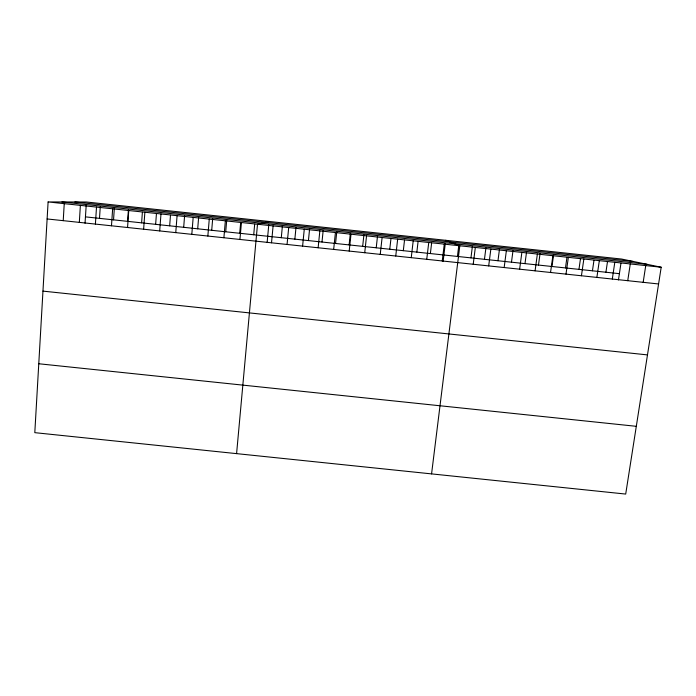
<?xml version="1.0" encoding="UTF-8"?>
<svg xmlns="http://www.w3.org/2000/svg" width="696" height="696" viewBox="0 0 696 696"><rect width="100%" height="100%" fill="white"/><g stroke="black" fill="none" stroke-linecap="round" stroke-linejoin="round"><path stroke-width="1.04" d="M48.102 201.936L34.8 432.66L625.704 494.064L661.2 267.238L621.589 259.043L86.4 202.005L48.102 201.936L661.2 267.238M63.223 220.667L64.241 203.658M79.318 222.381L80.379 205.372M85.043 223.225L86.2 205.189M95.404 224.086L96.509 207.095M99.502 218.353L100.267 206.695M111.482 225.8L112.639 208.809M113.544 219.849L114.335 208.191M127.577 221.345L128.403 209.687M127.559 227.505L128.76 210.531M141.61 222.833L142.384 212.245M143.628 229.219L144.872 212.245M155.643 224.33L156.435 213.742M159.697 230.924L160.976 213.959M169.667 225.817L170.485 215.238M175.757 232.629L177.08 215.673M183.683 227.314L184.605 215.673M191.809 234.335L193.175 217.387M197.699 228.801L198.647 217.169M207.852 236.04L209.27 219.101M211.714 230.298L212.689 218.666M223.895 237.745L225.356 220.815M225.721 231.785L226.722 220.162M239.72 233.273L240.659 222.711M239.929 239.45L241.434 222.529M253.718 234.761L254.675 224.208M236.588 453.627L257.503 224.243L269.082 221.476M267.125 242.582L268.795 224.643M271.518 242.808L273.102 225.904M281.288 237.701L282.393 226.096M287.065 244.461L288.692 227.566M294.86 239.146L295.991 227.54M302.603 246.114L304.274 229.228M308.432 240.581L309.59 228.993M318.142 247.767L319.847 230.881M321.996 242.025L323.179 230.437M333.671 249.42L335.42 232.542M335.559 243.47L336.768 231.881M349.114 244.914L350.349 233.334M349.201 251.073L350.993 234.204M362.668 246.358L363.921 234.778M364.721 252.726L366.548 235.857M376.223 247.793L377.502 236.222M380.233 254.371L382.113 237.519M389.76 249.238L390.952 238.719M395.746 256.024L397.66 239.172M403.306 250.682L404.515 240.163M411.249 257.668L413.207 240.825M416.843 252.117L418.07 241.608M426.744 259.321L428.745 242.486M430.372 253.561L431.624 243.052M442.238 260.965L444.283 244.139M443.135 261.296L445.301 243.443M457.429 256.441L458.855 244.888M431.572 473.889L459.812 245.792L445.684 240.294M470.948 257.877L472.401 246.332M473.21 264.254L475.333 247.445M484.459 259.312L485.938 247.776M488.688 265.907L490.854 249.098M497.971 260.748L499.476 249.22M504.156 267.551L506.366 250.751M511.482 262.192L513.004 250.656M519.625 269.195L521.87 252.404M524.984 263.627L526.533 252.1M535.085 270.84L537.373 254.049M538.487 265.063L540.061 253.535M550.545 272.484L552.876 255.702M551.98 266.498L553.581 254.98M565.474 267.934L566.944 257.468M565.996 274.12L568.362 257.355M578.959 269.369L580.455 258.903M581.438 275.764L583.848 258.999M592.444 270.805L593.966 260.348M596.881 277.408L599.334 260.652M605.92 272.232L607.469 261.783M612.315 279.044L614.803 262.296M618.457 279.94L620.962 263.219M627.74 280.688L630.28 263.949M643.165 282.324L645.74 265.594M42.961 291.119L647.48 354.899M38.776 363.756L636.309 426.317M74.89 201.988L633.499 261.505M61.918 201.962L646.915 264.28M85.451 216.865L619.397 273.667M47.119 218.953L658.581 283.968"/></g></svg>
